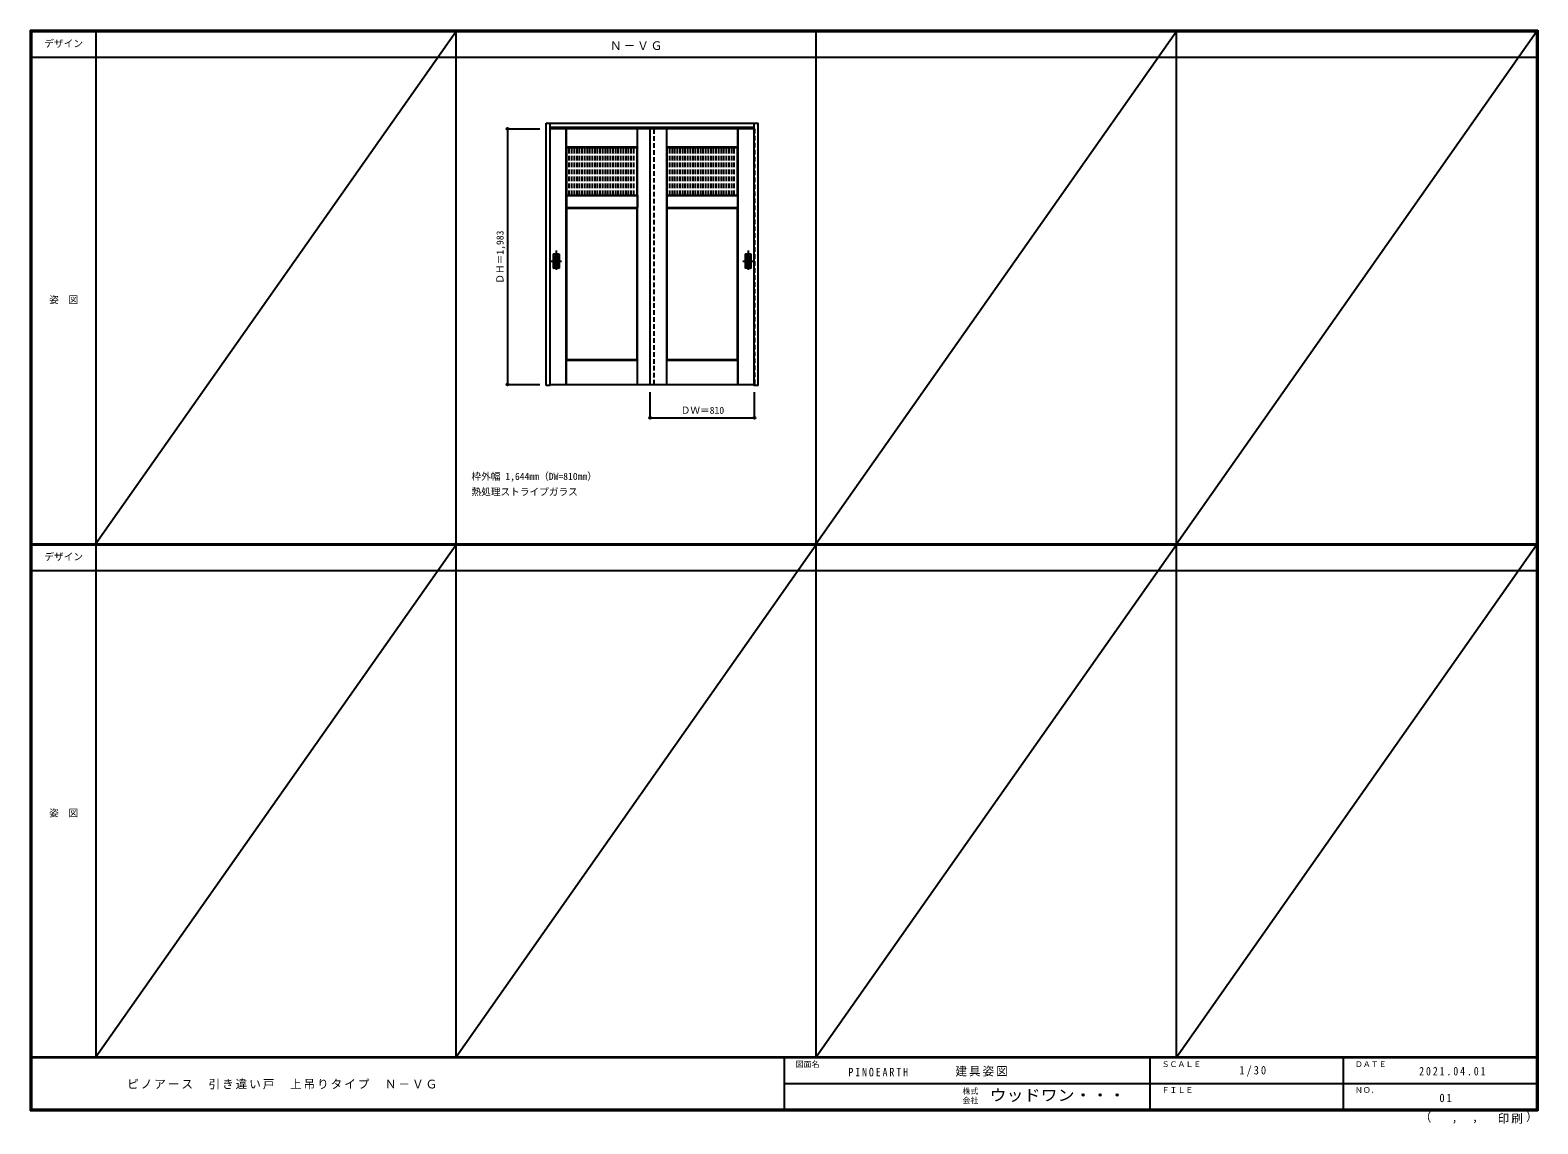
# Model space of a CAD drawing. Units: millimetres, scale not verified. Extents: x -6000 to 5700, y -4307 to 4175.
import ezdxf
from ezdxf.enums import TextEntityAlignment as Align

# ---------------------------------------------------------------- set-up
doc = ezdxf.new("R2010")
doc.units = ezdxf.units.MM
doc.header["$LTSCALE"] = 30
doc.header["$PDMODE"] = 32
doc.header["$PDSIZE"] = 15
doc.linetypes.add('CHAIN1', pattern=[8, 5, -1, 1, -1])
doc.linetypes.add('DASHED1', pattern=[1.8, 1.2, -0.6])
for name, color, linetype in [('0-1_通り芯', 4, 'CHAIN1'), ('0-2_扉', 4, 'DASHED1'), ('0-3_仕上げ', 7, 'Continuous'), ('0-4_枠', 3, 'Continuous'), ('0-6_引手', 3, 'Continuous'), ('0-A_文字', 7, 'Continuous'), ('0-B_寸法', 4, 'Continuous'), ('0-C_ハッチ', 4, 'DASHED1'), ('F-1_枠', 6, 'Continuous'), ('F-A_文字', 7, 'Continuous')]:
    doc.layers.add(name, color=color, linetype=linetype)
doc.styles.add('ＭＳ ゴシック', font='')
doc.styles.get('ＭＳ ゴシック').set_extended_font_data('MS Gothic')

msp = doc.modelspace()

# ---------------------------------------------------------------- linework, layer by layer
at = {"layer": '0-1_通り芯'}
for p, q in [((-1917, 2465), (-1917, 2303)), ((-429, 2465), (-429, 2303)), ((-1958, 2384), (-1876, 2384)), ((-470, 2384), (-388, 2384))]:
    msp.add_line(p, q, dxfattribs=at)
at = {"layer": '0-2_扉'}
for p, q in [((-1968, 3409.5), (-1968, 1426.5)), ((-1965, 3409.5), (-1968, 3409.5)), ((-1158, 1426.5), (-1158, 3409.5)), ((-381, 3409.5), (-378, 3409.5)), ((-1968, 1426.5), (-1965, 1426.5))]:
    msp.add_line(p, q, dxfattribs=at)
at = {"layer": '0-2_扉', "color": 3, "linetype": 'Continuous'}
for p, q in [((-381, 3409.5), (-1965, 3409.5)), ((-1188, 1426.5), (-1188, 3409.5)), ((-1965, 1426.5), (-381, 1426.5))]:
    msp.add_line(p, q, dxfattribs=at)
at = {"layer": '0-2_扉'}
msp.add_lwpolyline([(-378, 3409.5), (-378, 1426.5), (-381, 1426.5)], dxfattribs=at)
at = {"layer": '0-3_仕上げ'}
for p, q in [((-1840, 1426.5), (-1840, 3409.5)), ((-1839, 3268.5), (-1839, 3409.5)), ((-1838, 3269.5), (-1838, 3409.5)), ((-1288, 3269.5), (-1288, 3409.5)), ((-1287, 3268.5), (-1287, 3409.5)), ((-1286, 1426.5), (-1286, 3409.5)), ((-1060, 1426.5), (-1060, 3409.5)), ((-1059, 3268.5), (-1059, 3409.5)), ((-1058, 3269.5), (-1058, 3409.5)), ((-508, 3269.5), (-508, 3409.5)), ((-507, 3268.5), (-507, 3409.5)), ((-506, 1426.5), (-506, 3409.5)), ((-1838, 3269.5), (-1288, 3269.5)), ((-1290, 3265.5), (-1287, 3268.5)), ((-1288, 3269.5), (-1287, 3268.5)), ((-1058, 3269.5), (-508, 3269.5)), ((-510, 3265.5), (-507, 3268.5)), ((-508, 3269.5), (-507, 3268.5)), ((-1839, 2892.5), (-1836, 2895.5)), ((-1839, 2892.5), (-1839, 2798.5)), ((-1839, 2892.5), (-1838, 2891.5)), ((-1838, 2799.5), (-1838, 2891.5)), ((-1838, 2891.5), (-1288, 2891.5)), ((-1288, 2799.5), (-1288, 2891.5)), ((-1287, 2892.5), (-1287, 2798.5)), ((-1059, 2892.5), (-1056, 2895.5)), ((-1059, 2892.5), (-1059, 2798.5)), ((-1059, 2892.5), (-1058, 2891.5)), ((-1058, 2799.5), (-1058, 2891.5)), ((-1058, 2891.5), (-508, 2891.5)), ((-508, 2799.5), (-508, 2891.5)), ((-507, 2892.5), (-507, 2798.5)), ((-1838, 2799.5), (-1288, 2799.5)), ((-1290, 2795.5), (-1287, 2798.5)), ((-1288, 2799.5), (-1287, 2798.5)), ((-1058, 2799.5), (-508, 2799.5)), ((-510, 2795.5), (-507, 2798.5)), ((-508, 2799.5), (-507, 2798.5)), ((-1839, 1617.5), (-1836, 1620.5)), ((-1839, 1617.5), (-1838, 1616.5)), ((-1839, 1426.5), (-1839, 1617.5)), ((-1838, 1616.5), (-1288, 1616.5)), ((-1838, 1426.5), (-1838, 1616.5)), ((-1288, 1426.5), (-1288, 1616.5)), ((-1287, 1426.5), (-1287, 1617.5)), ((-1059, 1617.5), (-1056, 1620.5)), ((-1059, 1617.5), (-1058, 1616.5)), ((-1059, 1426.5), (-1059, 1617.5)), ((-1058, 1616.5), (-508, 1616.5)), ((-1058, 1426.5), (-1058, 1616.5)), ((-508, 1426.5), (-508, 1616.5)), ((-507, 1426.5), (-507, 1617.5))]:
    msp.add_line(p, q, dxfattribs=at)
at = {"layer": '0-3_仕上げ', "color": 3}
for p, q in [((-1836, 3265.5), (-1290, 3265.5)), ((-1836, 2895.5), (-1836, 3265.5)), ((-1290, 2895.5), (-1290, 3265.5)), ((-1056, 3265.5), (-510, 3265.5)), ((-1056, 2895.5), (-1056, 3265.5)), ((-510, 2895.5), (-510, 3265.5)), ((-1836, 2895.5), (-1290, 2895.5)), ((-1056, 2895.5), (-510, 2895.5)), ((-1836, 2795.5), (-1290, 2795.5)), ((-1836, 1620.5), (-1836, 2795.5)), ((-1290, 1620.5), (-1290, 2795.5)), ((-1056, 2795.5), (-510, 2795.5)), ((-1056, 1620.5), (-1056, 2795.5)), ((-510, 1620.5), (-510, 2795.5)), ((-1836, 1620.5), (-1290, 1620.5)), ((-1056, 1620.5), (-510, 1620.5))]:
    msp.add_line(p, q, dxfattribs=at)
at = {"layer": '0-3_仕上げ'}
for points in [[(-1838, 3269.5), (-1839, 3268.5), (-1836, 3265.5)], [(-1058, 3269.5), (-1059, 3268.5), (-1056, 3265.5)], [(-1290, 2895.5), (-1287, 2892.5), (-1288, 2891.5)], [(-510, 2895.5), (-507, 2892.5), (-508, 2891.5)], [(-1838, 2799.5), (-1839, 2798.5), (-1836, 2795.5)], [(-1058, 2799.5), (-1059, 2798.5), (-1056, 2795.5)], [(-1290, 1620.5), (-1287, 1617.5), (-1288, 1616.5)], [(-510, 1620.5), (-507, 1617.5), (-508, 1616.5)]]:
    msp.add_lwpolyline(points, dxfattribs=at)
at = {"layer": '0-4_枠'}
for p, q in [((-1995, 1418), (-1995, 3453)), ((-1995, 3453), (-351, 3453)), ((-1965, 1418), (-1965, 3453)), ((-1965, 3423), (-381, 3423)), ((-381, 1427.04), (-381, 3453)), ((-351, 1418), (-351, 3453)), ((-1965, 1418), (-1995, 1418)), ((-381, 1426.7), (-381, 1427.04))]:
    msp.add_line(p, q, dxfattribs=at)
msp.add_lwpolyline([(-351, 1418), (-381, 1418), (-381, 1426.7)], dxfattribs=at)
at = {"layer": '0-6_引手'}
for p, q in [((-1938, 2330.5), (-1938, 2437.5)), ((-1897.5, 2439), (-1936.5, 2439)), ((-1896, 2437.5), (-1896, 2330.5)), ((-450, 2330.5), (-450, 2437.5)), ((-409.5, 2439), (-448.5, 2439)), ((-408, 2437.5), (-408, 2330.5)), ((-1897.5, 2329), (-1936.5, 2329)), ((-409.5, 2329), (-448.5, 2329))]:
    msp.add_line(p, q, dxfattribs=at)
at = {"layer": '0-6_引手', "color": 7}
for p, q in [((-1929.5, 2346.5), (-1929.5, 2421.5)), ((-1906, 2423), (-1928, 2423)), ((-1906, 2345), (-1928, 2345)), ((-1904.5, 2421.5), (-1904.5, 2346.5)), ((-441.5, 2346.5), (-441.5, 2421.5)), ((-418, 2423), (-440, 2423)), ((-418, 2345), (-440, 2345)), ((-416.5, 2421.5), (-416.5, 2346.5))]:
    msp.add_line(p, q, dxfattribs=at)
at = {"layer": '0-6_引手'}
for centre, start, end in [((-1936.5, 2437.5), 90, 180), ((-1897.5, 2437.5), 0, 90), ((-448.5, 2437.5), 90, 180), ((-409.5, 2437.5), 0, 90), ((-1936.5, 2330.5), 180, 270), ((-1897.5, 2330.5), 270, 0), ((-448.5, 2330.5), 180, 270), ((-409.5, 2330.5), 270, 0)]:
    msp.add_arc(centre, 1.5, start, end, dxfattribs=at)
at = {"layer": '0-6_引手', "color": 7}
for centre, start, end in [((-1928, 2421.5), 90, 180), ((-1928, 2346.5), 180, 270), ((-1906, 2421.5), 0, 90), ((-1906, 2346.5), 270, 0), ((-440, 2421.5), 90, 180), ((-440, 2346.5), 180, 270), ((-418, 2421.5), 0, 90), ((-418, 2346.5), 270, 0)]:
    msp.add_arc(centre, 1.5, start, end, dxfattribs=at)
at = {"layer": '0-B_寸法'}
for p, q in [((-2295, 3409.5), (-2045, 3409.5)), ((-2295, 3409.5), (-2295, 1426.5)), ((-2295, 1426.5), (-2045, 1426.5)), ((-1188, 1168), (-1188, 1368)), ((-378, 1168), (-378, 1368)), ((-1188, 1168), (-378, 1168))]:
    msp.add_line(p, q, dxfattribs=at)
at = {"layer": '0-B_寸法', "color": 7}
for p in [(-2295, 3409.5), (-2295, 1426.5), (-1188, 1168), (-378, 1168)]:
    msp.add_point(p, dxfattribs=at)
at = {"layer": '0-C_ハッチ'}
for p, q in [((-1816, 2895.5), (-1816, 3265.5)), ((-1796, 2895.5), (-1796, 3265.5)), ((-1776, 2895.5), (-1776, 3265.5)), ((-1756, 2895.5), (-1756, 3265.5)), ((-1736, 2895.5), (-1736, 3265.5)), ((-1716, 2895.5), (-1716, 3265.5)), ((-1696, 2895.5), (-1696, 3265.5)), ((-1676, 2895.5), (-1676, 3265.5)), ((-1656, 2895.5), (-1656, 3265.5)), ((-1636, 2895.5), (-1636, 3265.5)), ((-1616, 2895.5), (-1616, 3265.5)), ((-1596, 2895.5), (-1596, 3265.5)), ((-1576, 2895.5), (-1576, 3265.5)), ((-1556, 2895.5), (-1556, 3265.5)), ((-1536, 2895.5), (-1536, 3265.5)), ((-1516, 2895.5), (-1516, 3265.5)), ((-1496, 2895.5), (-1496, 3265.5)), ((-1476, 2895.5), (-1476, 3265.5)), ((-1456, 2895.5), (-1456, 3265.5)), ((-1436, 2895.5), (-1436, 3265.5)), ((-1416, 2895.5), (-1416, 3265.5)), ((-1396, 2895.5), (-1396, 3265.5)), ((-1376, 2895.5), (-1376, 3265.5)), ((-1356, 2895.5), (-1356, 3265.5)), ((-1336, 2895.5), (-1336, 3265.5)), ((-1316, 2895.5), (-1316, 3265.5)), ((-1036, 2895.5), (-1036, 3265.5)), ((-1016, 2895.5), (-1016, 3265.5)), ((-996, 2895.5), (-996, 3265.5)), ((-976, 2895.5), (-976, 3265.5)), ((-956, 2895.5), (-956, 3265.5)), ((-936, 2895.5), (-936, 3265.5)), ((-916, 2895.5), (-916, 3265.5)), ((-896, 2895.5), (-896, 3265.5)), ((-876, 2895.5), (-876, 3265.5)), ((-856, 2895.5), (-856, 3265.5)), ((-836, 2895.5), (-836, 3265.5)), ((-816, 2895.5), (-816, 3265.5)), ((-796, 2895.5), (-796, 3265.5)), ((-776, 2895.5), (-776, 3265.5)), ((-756, 2895.5), (-756, 3265.5)), ((-736, 2895.5), (-736, 3265.5)), ((-716, 2895.5), (-716, 3265.5)), ((-696, 2895.5), (-696, 3265.5)), ((-676, 2895.5), (-676, 3265.5)), ((-656, 2895.5), (-656, 3265.5)), ((-636, 2895.5), (-636, 3265.5)), ((-616, 2895.5), (-616, 3265.5)), ((-596, 2895.5), (-596, 3265.5)), ((-576, 2895.5), (-576, 3265.5)), ((-556, 2895.5), (-556, 3265.5)), ((-536, 2895.5), (-536, 3265.5))]:
    msp.add_line(p, q, dxfattribs=at)
at = {"layer": 'F-1_枠'}
for p, q in [((-6000, 4175), (5700, 4175)), ((-6000, 4175), (-6000, -4205)), ((-6000, 4170), (5700, 4170)), ((-6000, 4165), (5700, 4165)), ((-5995, 4175), (-5995, -4205)), ((-5990, 4175), (-5990, -4205)), ((-5490, 4175), (-5490, -3790)), ((-2695, -3790), (-2695, 4175)), ((100, -3790), (100, 4175)), ((2895, -3790), (2895, 4175)), ((5690, 4175), (5690, -4205)), ((5695, 4175), (5695, -4205)), ((5700, 4175), (5700, -4205)), ((-6000, 3965), (5700, 3965)), ((-6000, 190.5), (5700, 190.5)), ((-6000, 187.5), (5700, 187.5)), ((-6000, 184.5), (5700, 184.5)), ((-6000, -15.5), (5700, -15.5)), ((5700, -3790), (-6000, -3790)), ((5700, -3795), (-6000, -3795)), ((-150, -3795), (-150, -4195)), ((2690, -3795), (2690, -4195)), ((4190, -3795), (4190, -4195)), ((-150, -3995), (5690, -3995.01)), ((5700, -4195), (-6000, -4195)), ((5700, -4200), (-6000, -4200)), ((5700, -4205), (-6000, -4205))]:
    msp.add_line(p, q, dxfattribs=at)
at = {"layer": 'F-A_文字'}
for p, q in [((-2695, 4165), (-5490, 190.5)), ((2895, 4165), (100, 190.5)), ((2895, 190.5), (5690, 4165)), ((-2695, 184.5), (-5490, -3790)), ((100, 184.5), (-2695, -3790)), ((2895, 184.5), (100, -3790)), ((2895, -3790), (5690, 184.5))]:
    msp.add_line(p, q, dxfattribs=at)

# ---------------------------------------------------------------- texts
at = {"layer": '0-A_文字', "style": 'ＭＳ ゴシック'}
for s, p in [('枠外幅 1,644mm（DW=810mm）', (-2575, 670.5)), ('熱処理ストライプガラス', (-2575, 550.5))]:
    msp.add_text(s, height=54.99, dxfattribs=at).set_placement(p, align=Align.BOTTOM_LEFT)
at = {"layer": '0-A_文字', "insert": (-1500, 4020), "char_height": 65.98, "attachment_point": 7, "style": 'ＭＳ ゴシック'}
msp.add_mtext('\\T1.17;Ｎ－ＶＧ', dxfattribs=at)
at = {"layer": '0-B_寸法', "color": 7, "style": 'ＭＳ ゴシック'}
msp.add_text('ＤＨ＝1,983', height=54.99, rotation=90, dxfattribs=at).set_placement((-2310, 2208.75), align=Align.BOTTOM_LEFT)
msp.add_text('ＤＷ＝810', height=54.99, dxfattribs=at).set_placement((-951.75, 1183), align=Align.BOTTOM_LEFT)
at = {"layer": 'F-A_文字', "style": 'ＭＳ ゴシック'}
for s, height, p in [('デザイン', 54.99, (-5890, 4027.5)), ('姿\u3000図', 54.99, (-5852.5, 2040.25)), ('デザイン', 54.99, (-5890, 47)), ('姿\u3000図', 54.99, (-5852.5, -1940.25)), ('図面名', 43.99, (-60, -3880)), ('ＳＣＡＬＥ', 43.99, (2780, -3880)), ('ＤＡＴＥ', 43.99, (4280, -3880)), ('株式', 43.99, (1235, -4089)), ('ＦＩＬＥ', 43.99, (2780, -4080)), ('ＮＯ．', 43.99, (4280, -4080)), ('会社', 43.99, (1235, -4161)), ('（', 65.98, (4784.03, -4308.31)), ('）', 65.98, (5608.4, -4304.13)), (',', 65.98, (5031.28, -4308.31)), (',', 65.98, (5190.2, -4305.53))]:
    msp.add_text(s, height=height, dxfattribs=at).set_placement(p, align=Align.BOTTOM_LEFT)
at = {"layer": 'F-A_文字', "style": 'ＭＳ ゴシック', "width": 1.1}
msp.add_text('ウッドワン・・・', height=87.98, dxfattribs=at).set_placement((1445, -4155), align=Align.BOTTOM_LEFT)
at = {"layer": 'F-A_文字', "char_height": 65.98, "attachment_point": 7, "style": 'ＭＳ ゴシック'}
for s, insert in [('\\T1.17;建具姿図', (1180.42, -3940)), ('\\T1.38;\\W0.9;1/30', (3383.75, -3940)), ('\\T1.17;ピノアース\u3000引き違い戸\u3000上吊りタイプ\u3000Ｎ－ＶＧ', (-5247.55, -4040)), ('\\T1.39;\\W0.85;PINOEARTH', (350, -3940)), ('\\T1.39;\\W0.85;2021.04.01', (4778.75, -3932.5)), ('\\T1.36;\\W0.9;01', (4936.25, -4140)), ('\\T1.17;印刷', (5388.15, -4306.92))]:
    msp.add_mtext(s, dxfattribs=dict(at, insert=insert))

doc.saveas('drawing.dxf')
